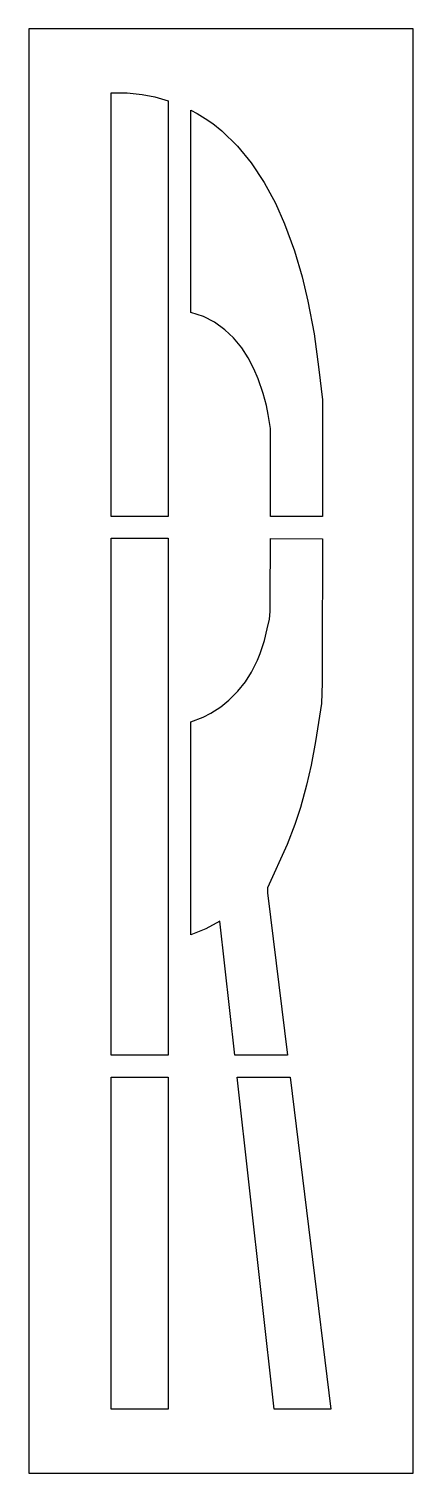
# Model space of a CAD drawing. Header units: inches. Extents: x 0 to 21, y 0 to 79.
import ezdxf

# ---------------------------------------------------------------- set-up
doc = ezdxf.new("R2010")
doc.units = ezdxf.units.IN
doc.header["$MEASUREMENT"] = 0
doc.layers.add('CUT', color=1, linetype='Continuous')

msp = doc.modelspace()

# ---------------------------------------------------------------- linework, layer by layer
at = {"layer": 'CUT'}
for points in [[(0, 0), (21, 0), (21, 79), (0, 79)], [(4.502, 52.328), (4.502, 75.5), (5.365, 75.5), (6.192, 75.408), (6.88, 75.279), (7.615, 75.066), (7.615, 52.328)], [(15.589, 62.315), (15.85, 60.365), (16.041, 58.711), (16.041, 57.24), (16.051, 52.33), (13.208, 52.33), (13.208, 57.141), (13.084, 57.905), (12.981, 58.393), (12.807, 59.057), (12.531, 59.863), (12.298, 60.402), (11.98, 61.01), (11.63, 61.55), (11.181, 62.103), (10.715, 62.543), (10.147, 62.953), (9.536, 63.265), (8.856, 63.491), (8.856, 74.545), (9.203, 74.374), (9.64, 74.104), (10.046, 73.822), (10.539, 73.428), (11.398, 72.59), (12.15, 71.671), (12.862, 70.595), (13.47, 69.464), (13.979, 68.33), (14.515, 66.86), (14.936, 65.432), (15.255, 64.104)], [(7.615, 51.136), (7.615, 22.868), (4.5, 22.868), (4.5, 51.136)], [(14.127, 22.865), (11.252, 22.865), (10.443, 30.186), (9.667, 29.78), (8.85, 29.441), (8.85, 41.097), (9.522, 41.356), (9.942, 41.567), (10.495, 41.922), (10.933, 42.275), (11.428, 42.772), (11.833, 43.283), (12.168, 43.808), (12.501, 44.473), (12.647, 44.829), (12.879, 45.55), (13.026, 46.179), (13.147, 46.719), (13.188, 47.122), (13.188, 47.79), (13.197, 51.129), (16.051, 51.114), (16.035, 44.426), (16.021, 43.224), (15.992, 42.093), (15.662, 40.015), (15.43, 38.729), (15.182, 37.633), (14.849, 36.417), (14.544, 35.484), (14.123, 34.394), (13.036, 32.012), (13.043, 31.744)], [(7.612, 21.661), (7.612, 3.501), (4.502, 3.501), (4.502, 21.661)], [(14.284, 21.655), (16.5, 3.5), (13.403, 3.5), (11.387, 21.655)]]:
    msp.add_lwpolyline(points, close=True, dxfattribs=at)

doc.saveas('drawing.dxf')
